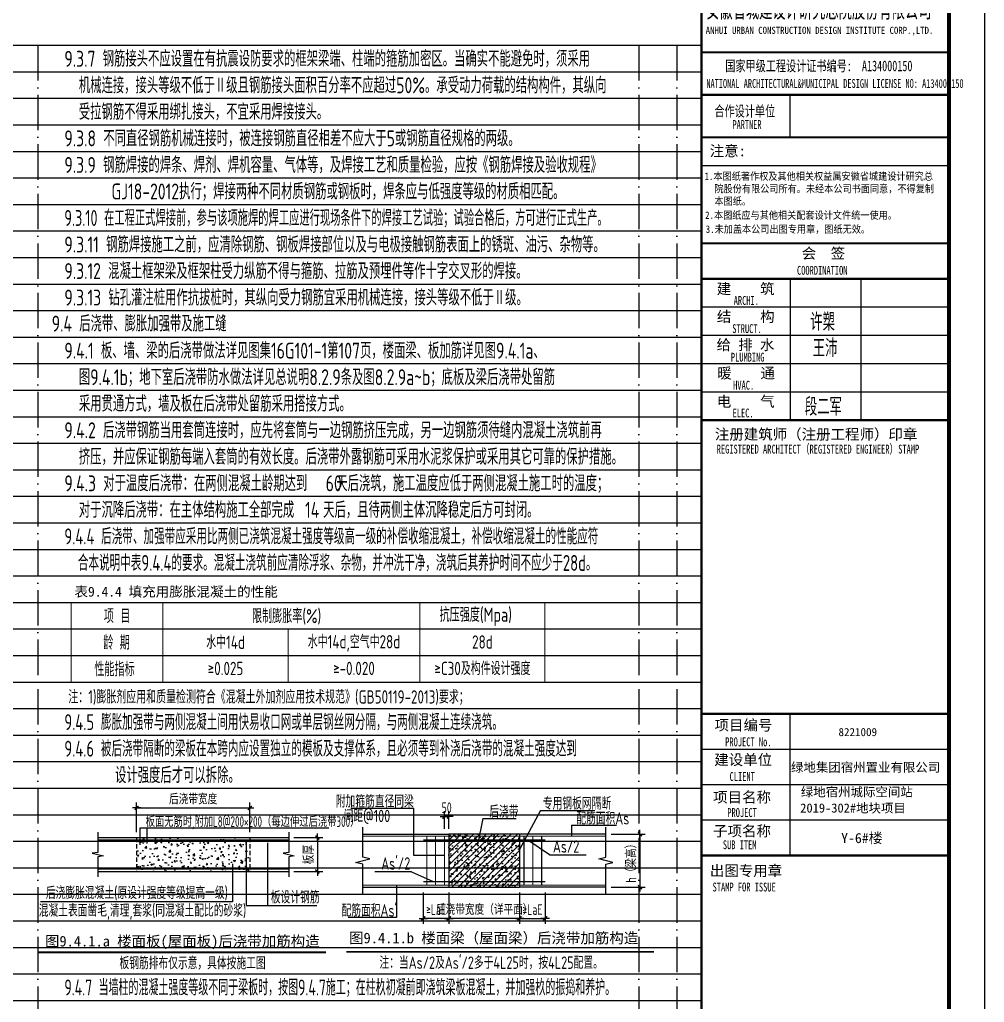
# Model space of a CAD drawing. Extents: x -1712635 to -854203, y -534641 to -21985.
# Drawn here: x -1625851 to -1598563, y -92446 to -64669 of the extents above; entities that cross this region are included whole.
import ezdxf
from ezdxf.enums import TextEntityAlignment as Align

# ---------------------------------------------------------------- set-up
doc = ezdxf.new("R2010")
doc.units = 0
doc.header["$LTSCALE"] = 1000
for name, pattern in [('D1', [14, 10, -2, 0, -2]), ('DASHED', [0.75, 0.5, -0.25]), ('HIDDEN2', [0.1875, 0.125, -0.0625])]:
    doc.linetypes.add(name, pattern=pattern)
doc.layers.get('0').update_dxf_attribs({"linetype": 'CONTINUOUS'})
doc.layers.get('Defpoints').update_dxf_attribs({"linetype": 'CONTINUOUS'})
for name, color, linetype in [('C-SHET-TTLB', 11, 'CONTINUOUS'), ('PUB_TITLE', 4, 'CONTINUOUS'), ('S-DETL-DIM', 151, 'CONTINUOUS'), ('S-DETL-HATCH', 253, 'CONTINUOUS'), ('S-DETL-LINE1', 2, 'CONTINUOUS'), ('S-DETL-RBAR', 1, 'CONTINUOUS'), ('S-DETL-TEXT', 7, 'CONTINUOUS'), ('图签文字', 4, 'CONTINUOUS'), ('水平筋标注', 7, 'CONTINUOUS')]:
    doc.layers.add(name, color=color, linetype=linetype)
for name, color, linetype, lineweight in [('S-1-TEXT', 7, 'CONTINUOUS', 18), ('S-1-修改', 23, 'CONTINUOUS', 18), ('图框', 9, 'CONTINUOUS', 18), ('图签', 147, 'CONTINUOUS', 18)]:
    doc.layers.add(name, color=color, linetype=linetype, lineweight=lineweight)
doc.styles.add('HT', font='simhei.ttf')
doc.styles.add('TS', font='tssdeng.shx', dxfattribs={"width": 0.7, "bigfont": 'tssdchn.shx'})
doc.styles.add('TSSD_Label', font='Tssdeng.shx', dxfattribs={"width": 0.7, "bigfont": 'hztxt.shx'})
doc.styles.add('宋体', font='', dxfattribs={"height": 50})
doc.styles.add('建筑图签-1', font='simhei.ttf', dxfattribs={"width": 0.7})
doc.styles.add('建筑图签-2', font='TXT.shx', dxfattribs={"width": 0.5, "bigfont": 'HZTXT.shx'})
doc.styles.add('黑体', font='simhei.ttf')
doc.styles.get('宋体').set_extended_font_data('SimSun')
doc.dimstyles.new('DIM25', dxfattribs={"dimtxt": 300, "dimasz": 0.8, "dimexe": 150, "dimexo": 150, "dimgap": 100, "dimtad": 1, "dimdec": 0, "dimlfac": 0.25, "dimrnd": 1, "dimzin": 0, "dimdsep": 46, "dimtxsty": 'TS', "dimblk": '_DIMX', "dimcen": 0, "dimclrd": 256, "dimclre": 256, "dimclrt": 43, "dimadec": 1, "dimazin": 0, "dimtfac": 1, "dimtdec": 0, "dimtix": 1, "dimtmove": 2, "dimatfit": 3, "dimldrblk": 'ARCHTICK', "dimfxl": 0, "dimtolj": 1, "dimtzin": 1, "dimarcsym": 0})

# ---------------------------------------------------------------- blocks, each defined once
blk = doc.blocks.new('_DIMX')
blk.add_line((-150, 0), (150, 0))
at = {"const_width": 50}
blk.add_lwpolyline([(-70, -70), (70, 70)], dxfattribs=at)
blk = doc.blocks.new('*D320')
at = {"layer": 'Defpoints', "color": 0}
for p in [(-1619342, -86951), (-1622542, -87789), (-1619342, -87789)]:
    blk.add_point(p, dxfattribs=at)
at = {"layer": 'S-DETL-DIM', "lineweight": -2}
for p, q in [((-1622542, -87639), (-1622542, -86801)), ((-1619342, -87639), (-1619342, -86801)), ((-1622541, -86951), (-1619343, -86951))]:
    blk.add_line(p, q, dxfattribs=at)
at = {"layer": 'S-DETL-DIM', "lineweight": -2, "xscale": 0.8, "yscale": 0.8, "zscale": 0.8, "rotation": 180}
blk.add_blockref('_DIMX', (-1622542, -86951), dxfattribs=at)
at = {"layer": 'S-DETL-DIM', "lineweight": -2, "xscale": 0.8, "yscale": 0.8, "zscale": 0.8}
blk.add_blockref('_DIMX', (-1619342, -86951), dxfattribs=at)
at = {"layer": 'S-DETL-DIM', "color": 43, "insert": (-1620942, -86701), "char_height": 300, "attachment_point": 5, "style": 'TS'}
blk.add_mtext('\\A1;后浇带宽度', dxfattribs=at)
blk = doc.blocks.new('_ArchTick')
at = {"color": 0, "const_width": 0.35}
blk.add_lwpolyline([(-0.5, -0.5), (0.5, 0.5)], dxfattribs=at)
blk = doc.blocks.new('*D321')
at = {"layer": 'Defpoints', "color": 0}
for p in [(-1618242, -87789), (-1618242, -88749), (-1617428, -88749)]:
    blk.add_point(p, dxfattribs=at)
at = {"layer": 'S-DETL-DIM', "lineweight": -2}
for p, q in [((-1618092, -87789), (-1617278, -87789)), ((-1617428, -87790), (-1617428, -88748)), ((-1618092, -88749), (-1617278, -88749))]:
    blk.add_line(p, q, dxfattribs=at)
at = {"layer": 'S-DETL-DIM', "lineweight": -2, "xscale": 0.8, "yscale": 0.8, "zscale": 0.8}
for p, rotation in [((-1617428, -87789), 90), ((-1617428, -88749), 270)]:
    blk.add_blockref('_DIMX', p, dxfattribs=dict(at, rotation=rotation))
at = {"layer": 'S-DETL-DIM', "color": 43, "insert": (-1617678, -88269), "char_height": 300, "attachment_point": 5, "rotation": 90, "style": 'TS'}
blk.add_mtext('\\A1;板厚', dxfattribs=at)
blk = doc.blocks.new('*D322')
at = {"layer": 'Defpoints', "color": 0}
for p in [(-1613709, -89192), (-1611709, -89192), (-1613709, -90073)]:
    blk.add_point(p, dxfattribs=at)
at = {"layer": 'S-DETL-DIM', "lineweight": -2}
for p, q in [((-1613709, -89342), (-1613709, -90223)), ((-1611709, -89342), (-1611709, -90223)), ((-1613710, -90073), (-1613710, -90073)), ((-1611709, -90073), (-1613709, -90073)), ((-1611708, -90073), (-1611707, -90073))]:
    blk.add_line(p, q, dxfattribs=at)
at = {"layer": 'S-DETL-DIM', "lineweight": -2, "xscale": 0.8, "yscale": 0.8, "zscale": 0.8}
blk.add_blockref('_DIMX', (-1613709, -90073), dxfattribs=at)
at = {"layer": 'S-DETL-DIM', "lineweight": -2, "xscale": 0.8, "yscale": 0.8, "zscale": 0.8, "rotation": 180}
blk.add_blockref('_DIMX', (-1611709, -90073), dxfattribs=at)
at = {"layer": 'S-DETL-DIM', "color": 43, "insert": (-1612709, -89823), "char_height": 300, "attachment_point": 5, "style": 'TS'}
blk.add_mtext('\\A1;后浇带宽度（详平面）', dxfattribs=at)
blk = doc.blocks.new('*D323')
at = {"layer": 'Defpoints', "color": 0}
for p in [(-1609271, -87692), (-1609271, -89192), (-1608304, -89192)]:
    blk.add_point(p, dxfattribs=at)
at = {"layer": 'S-DETL-DIM', "lineweight": -2}
for p, q in [((-1609121, -87692), (-1608154, -87692)), ((-1608304, -87692), (-1608304, -89191)), ((-1609121, -89192), (-1608154, -89192))]:
    blk.add_line(p, q, dxfattribs=at)
at = {"layer": 'S-DETL-DIM', "lineweight": -2, "xscale": 0.8, "yscale": 0.8, "zscale": 0.8}
for p, rotation in [((-1608304, -87692), 90), ((-1608304, -89192), 270)]:
    blk.add_blockref('_DIMX', p, dxfattribs=dict(at, rotation=rotation))
at = {"layer": 'S-DETL-DIM', "color": 43, "insert": (-1608554, -88442), "char_height": 300, "attachment_point": 5, "rotation": 90, "style": 'TS'}
blk.add_mtext('\\A1;h（梁高）', dxfattribs=at)
blk = doc.blocks.new('*D324')
at = {"layer": 'Defpoints', "color": 0}
for p in [(-1614434, -89192), (-1613709, -89192), (-1614434, -90073)]:
    blk.add_point(p, dxfattribs=at)
at = {"layer": 'S-DETL-DIM', "lineweight": -2}
for p, q in [((-1614434, -89342), (-1614434, -90223)), ((-1613709, -89342), (-1613709, -90223)), ((-1614435, -90073), (-1614435, -90073)), ((-1613709, -90073), (-1614434, -90073)), ((-1613708, -90073), (-1613707, -90073))]:
    blk.add_line(p, q, dxfattribs=at)
at = {"layer": 'S-DETL-DIM', "lineweight": -2, "xscale": 0.8, "yscale": 0.8, "zscale": 0.8}
blk.add_blockref('_DIMX', (-1614434, -90073), dxfattribs=at)
at = {"layer": 'S-DETL-DIM', "lineweight": -2, "xscale": 0.8, "yscale": 0.8, "zscale": 0.8, "rotation": 180}
blk.add_blockref('_DIMX', (-1613709, -90073), dxfattribs=at)
at = {"layer": 'S-DETL-DIM', "color": 43, "insert": (-1614071, -89823), "char_height": 300, "attachment_point": 5, "style": 'TS'}
blk.add_mtext('\\A1;≥LaE', dxfattribs=at)
blk = doc.blocks.new('*D325')
at = {"layer": 'Defpoints', "color": 0}
for p in [(-1613709, -87195), (-1613834, -87692), (-1613709, -87692)]:
    blk.add_point(p, dxfattribs=at)
at = {"layer": 'S-DETL-DIM', "lineweight": -2}
for p, q in [((-1613835, -87195), (-1613835, -87195)), ((-1613834, -87542), (-1613834, -87045)), ((-1613834, -87195), (-1613709, -87195)), ((-1613709, -87542), (-1613709, -87045)), ((-1613708, -87195), (-1613707, -87195))]:
    blk.add_line(p, q, dxfattribs=at)
at = {"layer": 'S-DETL-DIM', "lineweight": -2, "xscale": 0.8, "yscale": 0.8, "zscale": 0.8}
blk.add_blockref('_DIMX', (-1613834, -87195), dxfattribs=at)
at = {"layer": 'S-DETL-DIM', "lineweight": -2, "xscale": 0.8, "yscale": 0.8, "zscale": 0.8, "rotation": 180}
blk.add_blockref('_DIMX', (-1613709, -87195), dxfattribs=at)
at = {"layer": 'S-DETL-DIM', "color": 43, "insert": (-1613771, -86945), "char_height": 300, "attachment_point": 5, "style": 'TS'}
blk.add_mtext('\\A1;50', dxfattribs=at)
blk = doc.blocks.new('*D326')
at = {"layer": 'Defpoints', "color": 0}
for p in [(-1611709, -89192), (-1610984, -89192), (-1610984, -90073)]:
    blk.add_point(p, dxfattribs=at)
at = {"layer": 'S-DETL-DIM', "lineweight": -2}
for p, q in [((-1611709, -89342), (-1611709, -90223)), ((-1610984, -89342), (-1610984, -90223)), ((-1611710, -90073), (-1611710, -90073)), ((-1611709, -90073), (-1610984, -90073)), ((-1610983, -90073), (-1610982, -90073))]:
    blk.add_line(p, q, dxfattribs=at)
at = {"layer": 'S-DETL-DIM', "lineweight": -2, "xscale": 0.8, "yscale": 0.8, "zscale": 0.8}
blk.add_blockref('_DIMX', (-1611709, -90073), dxfattribs=at)
at = {"layer": 'S-DETL-DIM', "lineweight": -2, "xscale": 0.8, "yscale": 0.8, "zscale": 0.8, "rotation": 180}
blk.add_blockref('_DIMX', (-1610984, -90073), dxfattribs=at)
at = {"layer": 'S-DETL-DIM', "color": 43, "insert": (-1611346, -89823), "char_height": 300, "attachment_point": 5, "style": 'TS'}
blk.add_mtext('\\A1;≥LaE', dxfattribs=at)
blk = doc.blocks.new('20210804.19142487')
at = {"layer": '图框'}
for p, q in [((25, 53800), (7025, 53800)), ((25, 53800), (7025, 53800)), ((25, 52600), (7025, 52600))]:
    blk.add_line(p, q, dxfattribs=at)
for points, const_width in [([(25, 0), (25, 57400)], 70), ([(25, 53800), (7025, 53800)], 60), ([(25, 52600), (7025, 52600)], 60), ([(25, 52600), (7025, 52600)], 60), ([(2525, 52600), (2525, 51400)], 35), ([(25, 51400), (7025, 51400)], 60), ([(25, 51400), (7025, 51400)], 60), ([(25, 50599), (7025, 50599)], 35), ([(34, 48400), (7034, 48400)], 60), ([(34, 47400), (7034, 47400)], 70), ([(34, 47400), (7034, 47400)], 70), ([(2534, 47400), (2534, 43400)], 35), ([(4534, 47400), (4534, 43400)], 35), ([(34, 46600), (7034, 46600)], 35), ([(34, 45800), (7034, 45800)], 35), ([(34, 45000), (7034, 45000)], 35), ([(34, 44200), (7034, 44200)], 35), ([(34, 43400), (7034, 43400)], 70), ([(25, 35100), (7025, 35100)], 70), ([(25, 35100), (7025, 35100)], 70), ([(2525, 31100), (2525, 35100)], 35), ([(25, 34100), (7025, 34100)], 35), ([(25, 33100), (7025, 33100)], 35), ([(25, 32100), (7025, 32100)], 35), ([(7025, 31100), (25, 31100)], 70)]:
    blk.add_lwpolyline(points, dxfattribs=dict(at, const_width=const_width))
at = {"layer": 'PUB_TITLE', "style": 'HT', "width": 0.88}
for s, p in [('1.本图纸著作权及其他相关权益属安徽省城建设计研究总', (111, 50193)), ('院股份有限公司所有。未经本公司书面同意，不得复制', (390, 49839)), ('本图纸。', (390, 49489)), (' 2.本图纸应与其他相关配套设计文件统一使用。 ', (0, 49092)), ('3.未加盖本公司出图专用章，图纸无效。', (143, 48698))]:
    blk.add_text(s, height=210, dxfattribs=at).set_placement(p)
at = {"layer": '图签', "color": 2, "style": '宋体'}
blk.add_text('8221009', height=229.3, dxfattribs=at).set_placement((3899, 34472))
at = {"layer": '图签', "color": 154, "style": '宋体'}
for s, height, p in [('绿地集团宿州置业有限公司', 258.01, (2555, 33462)), ('绿地宿州城际空间站', 258, (2834, 32766)), ('2019-302#地块项目', 258.01, (2817, 32311)), ('Y-6#楼', 286.7, (3974, 31448))]:
    blk.add_text(s, height=height, dxfattribs=at).set_placement(p)
at = {"layer": '图签文字', "color": 7, "style": '建筑图签-1'}
for s, height, width, p in [('安徽省城建设计研究总院股份有限公司', 500, 0.55, (153, 54777)), ('国家甲级工程设计证书编号:  A134000150', 300, 0.7, (697, 53267)), ('合作设计单位', 300, 0.7, (390, 51990))]:
    blk.add_text(s, height=height, dxfattribs=dict(at, width=width)).set_placement(p)
at = {"layer": '图签文字', "linetype": 'Continuous', "style": '建筑图签-1', "width": 0.91}
blk.add_text('ANHUI URBAN CONSTRUCTION DESIGN INSTITUTE CORP.,LTD.', height=200, dxfattribs=at).set_placement((144, 54322))
at = {"layer": '图签文字', "style": '建筑图签-1'}
for s, width, p in [('NATIONAL ARCHITECTURAL&MUNICIPAL DESIGN LICENSE NO: A134000150', 0.6, (162, 52795)), ('PARTNER', 0.6, (900, 51634)), ('COORDINATION', 0.7, (2725, 47513)), ('ARCHI.', 0.7, (935, 46662)), ('STRUCT.', 0.7, (895, 45865)), ('PLUMBING', 0.7, (854, 45058)), ('HVAC.', 0.7, (919, 44265)), ('ELEC.', 0.7, (904, 43480)), ('REGISTERED ARCHITECT（REGISTERED ENGINEER）STAMP', 0.7, (454, 42459)), ('PROJECT No.', 0.7, (695, 34185, -1799)), ('CLIENT', 0.7, (819, 33206)), ('PROJECT', 0.7, (754, 32187)), ('SUB ITEM', 0.7, (628, 31276)), ('STAMP FOR ISSUE', 0.7, (338, 30081))]:
    blk.add_text(s, height=250, dxfattribs=dict(at, width=width)).set_placement(p)
at = {"layer": '图签文字', "color": 7, "style": '建筑图签-1'}
for s, p in [('注意:', (257, 50863)), ('会  签', (2860, 47968)), ('建    筑', (455, 46967)), ('结    构', (459, 46179)), ('给 排 水', (450, 45385)), ('暖    通', (468, 44582)), ('电    气', (459, 43782)), ('注册建筑师（注册工程师）印章', (401, 42854)), ('项目编号', (393, 34632)), ('建设单位', (385, 33655)), ('项目名称', (352, 32597)), ('子项名称', (352, 31640)), ('出图专用章', (261, 30518))]:
    blk.add_text(s, height=300, dxfattribs=at).set_placement(p)
at = {"layer": '图签文字', "color": 1, "style": '建筑图签-2', "width": 0.7}
for s, p in [('许槊', (3100, 45928)), ('王沛', (3171, 45187)), ('段二军', (2946, 43532))]:
    blk.add_text(s, height=500, dxfattribs=at).set_placement(p)

msp = doc.modelspace()

# ---------------------------------------------------------------- hatches: boundary and pattern name
at = {"layer": 'S-DETL-HATCH'}
h = msp.add_hatch(dxfattribs=at)
h.set_pattern_fill('AR-CONC', color=256, scale=50, style=0)
h.set_pattern_definition([(50, (-6367770.04, 338166.5), (358.630091, -31.376067), [37.5, -412.5]), (355, (-6367770.04, 338166.5), (-69.375667, 376.096067), [30, -330]), (100.4514, (-6367740.15, 338163.9), (289.25469, 344.71977), [31.870095, -350.571056]), (46.1842, (-6367770.04, 338266.5), (533.620524, -82.759507), [56.25, -618.75]), (96.6356, (-6367725.57, 338259.6), (467.33135, 487.058935), [47.805144, -525.8565]), (351.1842, (-6367770.04, 338266.5), (467.33097, 487.0593), [45, -495]), (21, (-6367720.04, 338241.5), (298.453526, -201.309445), [37.5, -412.5]), (326, (-6367720.04, 338241.5), (121.657666, 362.575023), [30, -330]), (71.4514, (-6367695.17, 338224.73), (420.111314, 161.265248), [31.870095, -350.571056]), (37.5, (-6367770.04, 338166.51), (6.0799277, 166.446927), [0, -326, 0, -335, 0, -331.25]), (7.5, (-6367770.04, 338166.5), (131.534769, 197.205856), [0, -191, 0, -318.5, 0, -126.25]), (327.5, (-6367881.54, 338166.51), (266.911218, -11.277436), [0, -125, 0, -390, 0, -517.5]), (317.5, (-6367931.54, 338166.5), (291.593085, 50.052491), [0, -162.5, 0, -259, 0, -367.5])])
h.paths.add_polyline_path([(-1613708.83, -87691.54), (-1613708.83, -89191.54), (-1611708.83, -89191.54), (-1611708.83, -87691.54)])
h = msp.add_hatch(dxfattribs=at)
h.set_pattern_fill('ANSI31', color=256, scale=1000, style=0)
h.set_pattern_definition([(45, (-6367770.04, 338166.51), (-88.3883476, 88.3883476), [])])
h.paths.add_polyline_path([(-1613708.83, -87691.54), (-1613708.83, -89191.54), (-1611708.83, -89191.54), (-1611708.83, -87691.54)])
h = msp.add_hatch(dxfattribs=at)
h.set_pattern_fill('AR-CONC', color=256, scale=2.5, style=0)
h.set_pattern_definition([(50, (-3276165.4, -201225.1), (455.46167, -39.84771), [47.625, -523.875]), (355, (-3276165.4, -201225.1), (-88.10706, 477.64161), [38.1, -419.1]), (100.451, (-3276127.45, -201228.44), (367.35625, 437.79172), [40.475, -445.225]), (46.1842, (-3276165.4, -201098.1), (677.6976, -105.10582), [71.4375, -785.8125]), (96.6356, (-3276108.9, -201106.9), (593.51059, 618.5639), [60.7125, -667.8375]), (351.184, (-3276165.4, -201098.1), (593.5115, 618.5628), [57.15, -628.65]), (21, (-3276101.9, -201129.87), (379.0372, -255.6638), [47.625, -523.875]), (326, (-3276101.9, -201129.87), (154.50507, 460.46992), [38.1, -419.1]), (71.4514, (-3276070.3, -201151.17), (533.54123, 204.80714), [40.475, -445.225]), (37.5, (-3276165.4, -201225.12), (7.721508, 211.387597), [0, -414.02, 0, -425.45, 0, -420.6875]), (7.5, (-3276165.4, -201225.12), (167.049156, 250.451437), [0, -242.57, 0, -404.495, 0, -160.3375]), (327.5, (-3276307.01, -201225.12), (338.976488, -14.32186), [0, -158.75, 0, -495.3, 0, -657.225]), (317.5, (-3276370.5, -201225.12), (370.322953, 63.56623), [0, -206.375, 0, -328.93, 0, -466.725])])
h.paths.add_polyline_path([(-1622541.97, -87868.72), (-1622541.97, -88668.72), (-1619341.97, -88668.72), (-1619341.97, -87868.72)])
h.paths.add_polyline_path([(-1622541.97, -87788.72), (-1622541.97, -87868.72), (-1619341.97, -87868.72), (-1619341.97, -87788.72)])
h.paths.add_polyline_path([(-1619341.97, -88748.72), (-1619341.97, -88668.72), (-1620040.29, -88668.72), (-1620040.29, -88748.72)])
h.paths.add_polyline_path([(-1620040.29, -88748.72), (-1620040.29, -88668.72), (-1620642.06, -88668.72), (-1620642.06, -88748.72)])
h.paths.add_polyline_path([(-1620642.06, -88748.72), (-1620642.06, -88668.72), (-1621471.86, -88668.72), (-1621471.86, -88748.72)])
h.paths.add_polyline_path([(-1621471.86, -88748.72), (-1621471.86, -88668.72), (-1622541.97, -88668.72), (-1622541.97, -88748.72)])
at = {"layer": 'S-DETL-RBAR'}
for points in [[(-1622470.97, -87926.99, -1), (-1622414.72, -87926.99, -1)], [(-1621870.97, -87926.99, -1), (-1621814.72, -87926.99, -1)], [(-1621270.97, -87926.99, -1), (-1621214.72, -87926.99, -1)], [(-1620612.98, -87926.99, 1), (-1620669.23, -87926.99, 1)], [(-1620012.98, -87926.99, 1), (-1620069.23, -87926.99, 1)], [(-1619412.98, -87926.99, 1), (-1619469.23, -87926.99, 1)], [(-1622470.97, -88612.09, 1), (-1622414.72, -88612.09, 1)], [(-1621870.97, -88612.09, 1), (-1621814.72, -88612.09, 1)], [(-1621270.97, -88612.09, 1), (-1621214.72, -88612.09, 1)], [(-1620612.98, -88612.09, -1), (-1620669.23, -88612.09, -1)], [(-1620012.98, -88612.09, -1), (-1620069.23, -88612.09, -1)], [(-1619412.98, -88612.09, -1), (-1619469.23, -88612.09, -1)]]:
    msp.add_hatch(color=1, dxfattribs=at).paths.add_polyline_path(points)

# ---------------------------------------------------------------- linework, layer by layer
at = {"layer": 'C-SHET-TTLB'}
msp.add_lwpolyline([(-1598562.67, -60992.79), (-1598562.67, -120392.79), (-1682662.67, -120392.79), (-1682662.67, -60992.79)], close=True, dxfattribs=at)
at = {"layer": 'C-SHET-TTLB', "const_width": 120}
msp.add_lwpolyline([(-1680822.67, -61992.79), (-1599562.67, -61992.79), (-1599562.67, -119392.79), (-1680822.67, -119392.79)], close=True, dxfattribs=at)
at = {"layer": 'Defpoints', "color": 252}
for p, q in [((-1680822.67, -65392.79), (-1606562.67, -65392.79)), ((-1680822.67, -66142.79), (-1606562.67, -66142.79)), ((-1680822.67, -66892.79), (-1606562.67, -66892.79)), ((-1680822.67, -67642.79), (-1606562.67, -67642.79)), ((-1680822.67, -68392.79), (-1606562.67, -68392.79)), ((-1680822.67, -69142.79), (-1606562.67, -69142.79)), ((-1680822.67, -69892.79), (-1606562.67, -69892.79)), ((-1680822.67, -70642.79), (-1606562.67, -70642.79)), ((-1680822.67, -71392.79), (-1606562.67, -71392.79)), ((-1680822.67, -72142.79), (-1606562.67, -72142.79)), ((-1680822.67, -72892.79), (-1606562.67, -72892.79)), ((-1680822.67, -73642.79), (-1606562.67, -73642.79)), ((-1680822.67, -74392.79), (-1606562.67, -74392.79)), ((-1680822.67, -75142.79), (-1606562.67, -75142.79)), ((-1680822.67, -75892.79), (-1606562.67, -75892.79)), ((-1680822.67, -76642.79), (-1606562.67, -76642.79)), ((-1680822.67, -77392.79), (-1606562.67, -77392.79)), ((-1680822.67, -78142.79), (-1606562.67, -78142.79)), ((-1680822.67, -78892.79), (-1606562.67, -78892.79)), ((-1680822.67, -79642.79), (-1606562.67, -79642.79)), ((-1680822.67, -80392.79), (-1606562.67, -80392.79)), ((-1680822.67, -81142.79), (-1606562.67, -81142.79)), ((-1680822.67, -81892.79), (-1606562.67, -81892.79)), ((-1680822.67, -82642.79), (-1606562.67, -82642.79)), ((-1680822.67, -83392.79), (-1606562.67, -83392.79)), ((-1680822.67, -84142.79), (-1606562.67, -84142.79)), ((-1680822.67, -84892.79), (-1606562.67, -84892.79)), ((-1680822.67, -85642.79), (-1606562.67, -85642.79)), ((-1680822.67, -86392.79), (-1606562.67, -86392.79)), ((-1680822.67, -87142.79), (-1606562.67, -87142.79)), ((-1680822.67, -87892.79), (-1606562.67, -87892.79)), ((-1680822.67, -88642.79), (-1606562.67, -88642.79)), ((-1680822.67, -89392.79), (-1606562.67, -89392.79)), ((-1680822.67, -90142.79), (-1606562.67, -90142.79)), ((-1680822.67, -90892.79), (-1606562.67, -90892.79)), ((-1680822.67, -91642.79), (-1606562.67, -91642.79)), ((-1680822.67, -92392.79), (-1606562.67, -92392.79))]:
    msp.add_line(p, q, dxfattribs=at)
at = {"layer": 'Defpoints', "color": 252, "linetype": 'D1', "ltscale": 0.1}
for p, q in [((-1625334.67, -65392.79), (-1625334.67, -119392.79)), ((-1608334.67, -65392.79), (-1608334.67, -119392.79)), ((-1607262.67, -65392.79), (-1607262.67, -119392.79))]:
    msp.add_line(p, q, dxfattribs=at)
at = {"layer": 'S-1-TEXT', "color": 2}
for p, q in [((-1621795.61, -83392.79), (-1621795.61, -81142.79)), ((-1614529.99, -83392.79), (-1614529.99, -81142.79)), ((-1624397.17, -81892.79), (-1610990.92, -81892.79)), ((-1618256.55, -83392.79), (-1618256.55, -81892.79)), ((-1624397.17, -82642.79), (-1610990.92, -82642.79))]:
    msp.add_line(p, q, dxfattribs=at)
msp.add_lwpolyline([(-1610990.92, -81142.79), (-1610990.92, -83392.79), (-1624397.17, -83392.79), (-1624397.17, -81142.79), (-1610990.92, -81142.79)], dxfattribs=at)
at = {"layer": 'S-DETL-DIM'}
for p, q in [((-1623641.97, -87638.72), (-1623641.97, -88206.23)), ((-1618240.18, -87638.72), (-1618240.18, -88206.23)), ((-1623641.97, -88206.23), (-1623801.39, -88232.64)), ((-1623801.39, -88232.64), (-1623482.56, -88304.8)), ((-1623482.56, -88304.8), (-1623641.97, -88331.2)), ((-1618240.18, -88206.23), (-1618399.59, -88232.64)), ((-1618399.59, -88232.64), (-1618080.77, -88304.8)), ((-1618080.77, -88304.8), (-1618240.18, -88331.2)), ((-1623641.97, -88331.2), (-1623641.97, -88898.72)), ((-1618240.18, -88331.2), (-1618240.18, -88898.72))]:
    msp.add_line(p, q, dxfattribs=at)
at = {"layer": 'S-DETL-DIM', "linetype": 'ByBlock'}
for points in [[(-1616146.33, -89391.54), (-1616146.33, -88541.54), (-1616346.33, -88491.54), (-1615946.33, -88391.54), (-1616146.33, -88341.54), (-1616146.33, -87491.54)], [(-1609271.33, -89391.54), (-1609271.33, -88541.54), (-1609071.33, -88491.54), (-1609471.33, -88391.54), (-1609271.33, -88341.54), (-1609271.33, -87491.54)]]:
    msp.add_lwpolyline(points, dxfattribs=at)
at = {"layer": 'S-DETL-LINE1', "linetype": 'ByBlock'}
for p, q in [((-1616146.33, -87691.54), (-1613708.83, -87691.54)), ((-1613708.83, -87691.54), (-1613708.83, -89191.54)), ((-1611708.83, -87691.54), (-1613708.83, -87691.54)), ((-1609271.33, -87691.54), (-1611708.83, -87691.54)), ((-1611708.83, -87691.54), (-1611708.83, -89191.54)), ((-1616146.33, -89191.54), (-1613708.83, -89191.54)), ((-1613708.83, -89191.54), (-1611708.83, -89191.54)), ((-1609271.33, -89191.54), (-1611708.83, -89191.54))]:
    msp.add_line(p, q, dxfattribs=at)
at = {"layer": 'S-DETL-LINE1'}
for p, q in [((-1623641.97, -87788.72), (-1618240.18, -87788.72)), ((-1623641.97, -88748.72), (-1618240.18, -88748.72))]:
    msp.add_line(p, q, dxfattribs=at)
at = {"layer": 'S-DETL-LINE1', "color": 252, "linetype": 'HIDDEN2'}
for p, q in [((-1622541.97, -87788.72), (-1622541.97, -88748.72)), ((-1619341.97, -87788.72), (-1619341.97, -88748.72))]:
    msp.add_line(p, q, dxfattribs=at)
at = {"layer": 'S-DETL-RBAR', "const_width": 30}
for points in [[(-1616146.33, -87751.54), (-1609271.33, -87751.54)], [(-1614333.83, -87751.54), (-1614333.83, -89131.54)], [(-1614083.83, -87751.54), (-1614083.83, -89131.54)], [(-1613833.83, -87751.54), (-1613833.83, -89131.54)], [(-1611583.83, -87751.54), (-1611583.83, -89131.54)], [(-1611333.83, -87751.54), (-1611333.83, -89131.54)], [(-1611083.83, -87751.54), (-1611083.83, -89131.54)], [(-1614427.35, -87857.54), (-1610982.26, -87857.54)], [(-1616146.33, -89131.54), (-1609271.33, -89131.54)], [(-1614430.14, -89034.54), (-1610979.68, -89034.54)]]:
    msp.add_lwpolyline(points, dxfattribs=at)
at = {"layer": 'S-DETL-RBAR', "color": 1, "const_width": 60}
for points in [[(-1623641.97, -87868.72), (-1618240.18, -87868.72)], [(-1623641.97, -88668.72), (-1618240.18, -88668.72)]]:
    msp.add_lwpolyline(points, dxfattribs=at)
at = {"layer": 'S-DETL-TEXT'}
for p, q in [((-1614697.64, -86963.26), (-1616484.5, -86963.26)), ((-1612747.66, -87253.99), (-1612901.91, -87996.67)), ((-1612747.66, -87253.99), (-1611809.32, -87253.99)), ((-1610244.18, -87442.16), (-1608967.39, -87442.16)), ((-1610244.18, -87442.16), (-1610244.18, -87751.54)), ((-1619440.36, -87928), (-1619440.36, -89703.87)), ((-1618838.59, -87935.43), (-1618838.59, -89703.87)), ((-1610863.7, -88277.94), (-1609827.45, -88277.94)), ((-1619834.09, -88532.88), (-1619834.09, -89606.79)), ((-1614766.55, -88759.01), (-1615802.8, -88759.01)), ((-1615186.93, -89131.54), (-1615186.93, -90045.63)), ((-1619834.09, -89606.79), (-1625257.29, -89606.79)), ((-1619440.36, -89703.87), (-1617447.09, -89703.87)), ((-1615186.93, -90045.63), (-1616561.04, -90045.63))]:
    msp.add_line(p, q, dxfattribs=at)
at = {"layer": 'S-DETL-TEXT', "color": 0}
for p, q in [((-1614697.64, -88291.54), (-1614697.64, -86963.26)), ((-1611116.91, -87021.98), (-1611708.83, -88122.74)), ((-1611116.91, -87021.98), (-1609584.98, -87021.98)), ((-1622443.99, -87509.74), (-1617108.88, -87509.74)), ((-1622443.99, -87998.08), (-1622443.99, -87509.74)), ((-1622242.68, -87956.95), (-1622242.68, -87509.74)), ((-1610863.7, -88277.94), (-1611477.64, -87857.54)), ((-1613833.83, -88291.54), (-1614697.64, -88291.54)), ((-1614766.55, -88759.01), (-1614152.62, -89034.54))]:
    msp.add_line(p, q, dxfattribs=at)
at = {"layer": 'S-DETL-TEXT', "const_width": 60}
msp.add_lwpolyline([(-1625308.04, -91030.51), (-1617185.57, -91030.51)], dxfattribs=at)
at = {"layer": 'S-DETL-TEXT', "color": 0, "const_width": 40}
msp.add_lwpolyline([(-1616606.29, -91018.13), (-1607908.35, -91018.13)], dxfattribs=at)

# ---------------------------------------------------------------- block references
at = {"layer": '水平筋标注'}
msp.add_blockref('20210804.19142487', (-1606587.82, -119392.79), dxfattribs=at)

# ---------------------------------------------------------------- texts
at = {"layer": 'S-1-TEXT', "style": 'TS'}
for s, width, p in [('9.3.7 钢筋接头不应设置在有抗震设防要求的框架梁端、柱端的箍筋加密区。当确实不能避免时，须采用', 0.75, (-1624585.62, -66000.36)), ('  机械连接，接头等级不低于Ⅱ级且钢筋接头面积百分率不应超过50%%%。承受动力荷载的结构构件，其纵向', 0.75, (-1624585.62, -66750.36)), ('  受拉钢筋不得采用绑扎接头，不宜采用焊接接头。', 0.75, (-1624585.62, -67500.36)), ('9.3.8 不同直径钢筋机械连接时，被连接钢筋直径相差不应大于5或钢筋直径规格的两级。', 0.75, (-1624585.62, -68250.36)), ('9.3.9 钢筋焊接的焊条、焊剂、焊机容量、气体等，及焊接工艺和质量检验，应按《钢筋焊接及验收规程》', 0.75, (-1624585.62, -69000.36)), ('  GJ18-2012执行；焊接两种不同材质钢筋或钢板时，焊条应与低强度等级的材质相匹配。', 0.75, (-1623663.5, -69750.36)), ('9.3.10 在工程正式焊接前，参与该项施焊的焊工应进行现场条件下的焊接工艺试验；试验合格后，方可进行正式生产。', 0.68, (-1624585.62, -70500.36)), ('9.3.11 钢筋焊接施工之前，应清除钢筋、钢板焊接部位以及与电极接触钢筋表面上的锈斑、油污、杂物等。', 0.75, (-1624585.62, -71250.36)), ('9.3.12 混凝土框架梁及框架柱受力纵筋不得与箍筋、拉筋及预埋件等作十字交叉形的焊接。', 0.75, (-1624585.62, -72000.36)), ('9.3.13 钻孔灌注桩用作抗拔桩时，其纵向受力钢筋宜采用机械连接，接头等级不低于Ⅱ级。', 0.75, (-1624585.62, -72750.36)), ('9.4 后浇带、膨胀加强带及施工缝', 0.75, (-1624943.4, -73485.19)), ('9.4.1 板、墙、梁的后浇带做法详见图集16G101-1第107页，楼面梁、板加筋详见图9.4.1a、\x8f', 0.75, (-1624585.62, -74250.36)), ('  图9.4.1b；地下室后浇带防水做法详见总说明8.2.9条及图8.2.9a~b；底板及梁后浇带处留筋', 0.75, (-1624585.62, -75000.36)), ('  采用贯通方式，墙及板在后浇带处留筋采用搭接方式。', 0.75, (-1624585.62, -75750.36)), ('9.4.2 后浇带钢筋当用套筒连接时，应先将套筒与一边钢筋挤压完成，另一边钢筋须待缝内混凝土浇筑前再', 0.75, (-1624585.62, -76500.36)), ('  挤压，并应保证钢筋每端入套筒的有效长度。后浇带外露钢筋可采用水泥浆保护或采用其它可靠的保护措施。', 0.75, (-1624585.62, -77250.36)), ('9.4.3 对于温度后浇带：在两侧混凝土龄期达到    天后浇筑，施工温度应低于两侧混凝土施工时的温度；', 0.75, (-1624585.62, -78000.36)), ('  对于沉降后浇带：在主体结构施工全部完成    天后，且待两侧主体沉降稳定后方可封闭。', 0.75, (-1624585.62, -78750.36)), ('9.4.4 后浇带、加强带应采用比两侧已浇筑混凝土强度等级高一级的补偿收缩混凝土，补偿收缩混凝土的性能应符', 0.7, (-1624585.62, -79500.36)), ('  合本说明中表9.4.4的要求。混凝土浇筑前应清除浮浆、杂物，并冲洗干净，浇筑后其养护时间不应少于28d。', 0.7, (-1624585.62, -80250.36)), ('9.4.5 膨胀加强带与两侧混凝土间用快易收口网或单层钢丝网分隔，与两侧混凝土连续浇筑。', 0.7, (-1624585.62, -84750.36)), ('9.4.6 被后浇带隔断的梁板在本跨内应设置独立的模板及支撑体系，且必须等到补浇后浇带的混凝土强度达到', 0.7, (-1624585.62, -85500.36)), ('       设计强度后才可以拆除。', 0.75, (-1624585.62, -86250.36)), ('9.4.7 当墙柱的混凝土强度等级不同于梁板时，按图9.4.7施工；在柱杦初凝前即浇筑梁板混凝土，并加强杦的振捣和养护。', 0.66, (-1624585.62, -92250.36))]:
    msp.add_text(s, height=450, dxfattribs=dict(at, width=width)).set_placement(p)
at = {"layer": 'S-1-TEXT', "style": '黑体'}
msp.add_text('表9.4.4 填充用膨胀混凝土的性能', height=281.25, dxfattribs=at).set_placement((-1624300.37, -80979.03))
at = {"layer": 'S-1-TEXT', "linetype": 'DASHED', "style": 'TS', "width": 0.75}
for s, height, p in [('项 目', 400, (-1623470.1, -81728.73)), ('限制膨胀率(%%%)', 400, (-1619278.13, -81728.73)), ('抗压强度(Mpa)', 400, (-1613972.71, -81688.16)), ('龄 期', 400, (-1623487.54, -82478.73)), ('性能指标', 400, (-1623737.93, -83228.73)), ('注：1)膨胀剂应用和质量检测符合《混凝土外加剂应用技术规范》(GB50119-2013)要求；', 375, (-1624474.7, -84000.36))]:
    msp.add_text(s, height=height, dxfattribs=at).set_placement(p)
at = {"layer": 'S-1-TEXT', "style": 'TS', "width": 0.75}
for s, p in [('水中14d', (-1620026.08, -82455.29)), ('水中14d,空气中28d', (-1616393.27, -82440.87)), ('28d', (-1612760.46, -82448.08)), ('≥0.025', (-1620026.08, -83195.47)), ('≥-0.020', (-1616393.27, -83193.99)), ('≥C30及构件设计强度', (-1612760.46, -83195.47))]:
    msp.add_text(s, height=375, dxfattribs=at).set_placement(p, align=Align.CENTER)
at = {"layer": 'S-1-修改', "color": 0, "style": 'TS', "width": 0.75}
for s, p in [('60', (-1617193.34, -78000.36)), ('14', (-1617777.76, -78750.36))]:
    msp.add_text(s, height=450, dxfattribs=at).set_placement(p)
at = {"layer": 'S-DETL-TEXT', "style": 'TS', "width": 0.75}
for s, p in [('附加箍筋直径同梁', (-1616906.66, -86940.56)), ('专用钢板网隔断', (-1611050.07, -86999.27)), ('后浇带', (-1612565.59, -87231.29)), ('间距@100', (-1616684.7, -87352.82)), ('配筋面积As', (-1610104.99, -87419.45)), ('As/2', (-1610766.2, -88215.78)), ("As'/2", (-1615623.36, -88696.86)), ('后浇膨胀混凝土(原设计强度等级提高一级)', (-1625107.09, -89526.31)), ('板设计钢筋', (-1618744.87, -89650.87)), ('混凝土表面凿毛,清理,套浆(同混凝土配比的砂浆)', (-1625309.97, -90026.41)), ("配筋面积As'", (-1616746.2, -90022.93)), ("注：当As/2及As'/2多于4L25时，按4L25配置。", (-1615673.06, -91498.93)), ('板钢筋排布仅示意，具体按施工图', (-1623026.48, -91511.31))]:
    msp.add_text(s, height=350, dxfattribs=at).set_placement(p)
at = {"layer": 'S-DETL-TEXT', "color": 0, "style": 'TSSD_Label', "width": 0.65}
msp.add_text('板面无筋时,附加L8@200×200（每边伸过后浇带300）', height=300, dxfattribs=at).set_placement((-1622287.2, -87487.03))
at = {"layer": 'S-DETL-TEXT', "style": '黑体'}
msp.add_text('图9.4.1.a 楼面板(屋面板)后浇带加筋构造', height=300, dxfattribs=at).set_placement((-1621249.64, -90734.28), align=Align.MIDDLE)
msp.add_text('图9.4.1.b 楼面梁（屋面梁）后浇带加筋构造', height=300, dxfattribs=at).set_placement((-1616532.37, -90776.62))

# ---------------------------------------------------------------- dimensions: what is measured, and where the dimension line sits
at = {"layer": 'S-DETL-DIM'}
for base, p1, p2, text, picture, middle in [((-1619341.97, -86950.61), (-1622541.97, -87788.72), (-1619341.97, -87788.72), '后浇带宽度', '*D320', (-1620941.97, -86700.61)), ((-1613708.83, -87195.38), (-1613833.83, -87691.54), (-1613708.83, -87691.54), '50', '*D325', (-1613771.33, -86945.38)), ((-1613708.83, -90073.13), (-1611708.83, -89191.54), (-1613708.83, -89191.54), '后浇带宽度（详平面）', '*D322', (-1612708.83, -89823.13)), ((-1614433.83, -90073.13), (-1613708.83, -89191.54), (-1614433.83, -89191.54), '≥LaE', '*D324', (-1614071.33, -89823.13))]:
    dim = msp.add_linear_dim(base=base, p1=p1, p2=p2, text=text, dimstyle='DIM25', dxfattribs=at)
    dim.commit()
    dim.dimension.update_dxf_attribs({"geometry": picture, "text_midpoint": middle})
for base, p1, p2, angle, text, picture, middle in [((-1617428.27, -88748.72), (-1618241.97, -87788.72), (-1618241.97, -88748.72), 90, '板厚', '*D321', (-1617678.27, -88268.72)), ((-1608304.03, -89191.54), (-1609271.33, -87691.54), (-1609271.33, -89191.54), 90, 'h（梁高）', '*D323', (-1608554.03, -88441.54)), ((-1610983.83, -90073.13), (-1611708.83, -89191.54), (-1610983.83, -89191.54), 180, '≥LaE', '*D326', (-1611346.33, -89823.13))]:
    dim = msp.add_linear_dim(base=base, p1=p1, p2=p2, angle=angle, text=text, dimstyle='DIM25', dxfattribs=at)
    dim.commit()
    dim.dimension.update_dxf_attribs({"geometry": picture, "text_midpoint": middle})

doc.saveas('drawing.dxf')
